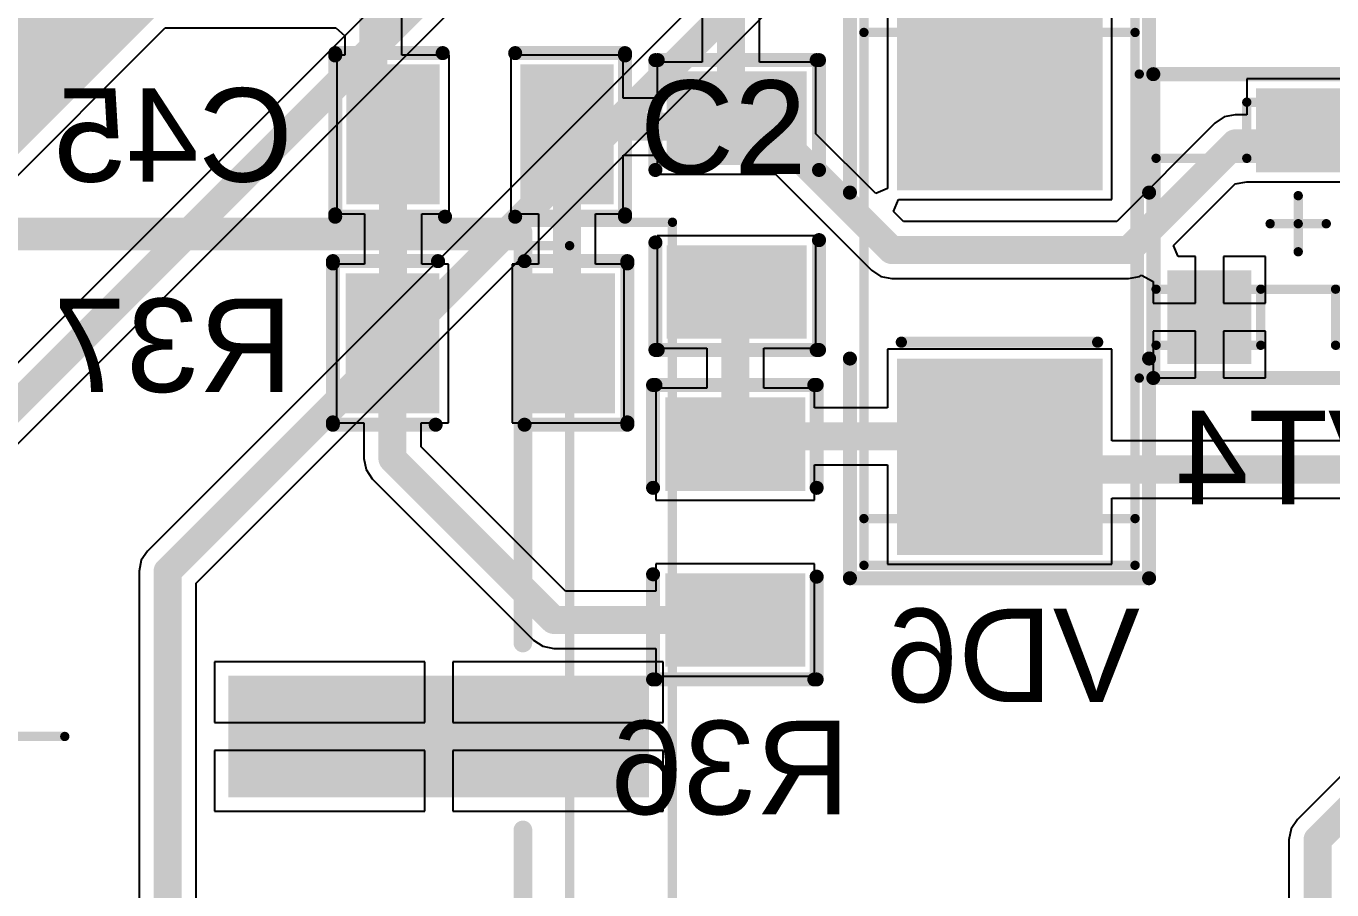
# Model space of a CAD drawing. Header units: millimetres. Extents: x 95 to 305, y 96 to 295.
# Drawn here: x 239.69 to 253.65, y 186.09 to 195.33 of the extents above; entities that cross this region are included whole.
import ezdxf

# ---------------------------------------------------------------- set-up
doc = ezdxf.new("R2010")
doc.units = ezdxf.units.MM
for name, color, linetype in [('BottomLayer', 5, 'Continuous'), ('BottomOverlay', 54, 'Continuous'), ('BottomPaste', 16, 'Continuous'), ('BottomSolder', 6, 'Continuous'), ('Mechanical1', 6, 'Continuous'), ('Mechanical11', 56, 'Continuous'), ('Mechanical15', 56, 'Continuous'), ('TopLayer', 1, 'Continuous'), ('TopOverlay', 2, 'Continuous'), ('TopPaste', 8, 'Continuous'), ('TopSolder', 216, 'Continuous')]:
    doc.layers.add(name, color=color, linetype=linetype)
doc.styles.add('Arial', font='arial.ttf', dxfattribs={"height": 0.2})

# ---------------------------------------------------------------- blocks, each defined once
blk = doc.blocks.new('SOT_23_3_B_51')
at = {"layer": 'BottomLayer'}
for points in [[(-0.58299731, 1.30699891), (-0.58299731, 0.50699797), (-1.48299805, 0.50699797), (-1.48299805, 1.30699891)], [(1.36700387, 0.35700081), (1.36700387, -0.44300013), (0.56700293, -0.44300013), (0.56700293, 0.35700081)], [(-0.58299731, -0.59299983), (-0.58299731, -1.39300077), (-1.48299805, -1.39300077), (-1.48299805, -0.59299983)]]:
    blk.add_hatch(color=5, dxfattribs=at).paths.add_polyline_path(points)
at = {"layer": 'BottomPaste'}
for points in [[(-0.58299731, 1.30699891), (-0.58299731, 0.50699797), (-1.48299805, 0.50699797), (-1.48299805, 1.30699891)], [(1.36700387, 0.35700081), (1.36700387, -0.44300013), (0.56700293, -0.44300013), (0.56700293, 0.35700081)], [(-0.58299731, -0.59299983), (-0.58299731, -1.39300077), (-1.48299805, -1.39300077), (-1.48299805, -0.59299983)]]:
    blk.add_hatch(color=16, dxfattribs=at).paths.add_polyline_path(points)
at = {"layer": 'BottomSolder'}
for points in [[(-0.53299741, 1.35699881), (-0.53299741, 0.4569980699999999), (-1.53299795, 0.4569980699999999), (-1.53299795, 1.35699881)], [(1.41700377, 0.40700071), (1.41700377, -0.49300003), (0.5170030299999999, -0.49300003), (0.5170030299999999, 0.40700071)], [(-0.53299741, -0.5429999299999999), (-0.53299741, -1.44300067), (-1.53299795, -1.44300067), (-1.53299795, -0.5429999299999999)]]:
    blk.add_hatch(color=6, dxfattribs=at).paths.add_polyline_path(points)
at = {"layer": 'BottomOverlay', "const_width": 0.1499997}
for points in [[(-1.68299892, 1.50699978), (1.56699966, 1.50699978)], [(-1.68299892, 1.50699978), (-1.68299892, -1.5929991)], [(1.56699966, 1.50699978), (1.56699966, -1.5929991)], [(-1.68299892, -1.5929991), (1.56699966, -1.5929991)]]:
    blk.add_lwpolyline(points, dxfattribs=at)
at = {"layer": 'BottomOverlay'}
for points, const_width in [([(-1.72049948, 1.50699978, 1), (-1.64549836, 1.50699978, 1)], 0.07499858), ([(-1.72049948, 1.50699978, 1), (-1.64549836, 1.50699978, 1)], 0.07499858), ([(1.5294991, 1.50699978, 1), (1.60450022, 1.50699978, 1)], 0.07499858), ([(1.5294991, 1.50699978, 1), (1.60450022, 1.50699978, 1)], 0.07499858), ([(-1.72049948, -1.5929991, 1), (-1.64549836, -1.5929991, 1)], 0.07499858), ([(-1.72049948, -1.5929991, 1), (-1.64549836, -1.5929991, 1)], 0.07499858), ([(1.5294991, -1.5929991, 1), (1.60450022, -1.5929991, 1)], 0.07499858), ([(1.5294991, -1.5929991, 1), (1.60450022, -1.5929991, 1)], 0.07499858), ([(-0.93300042, -2.04300074, 1), (-1.13300002, -2.04300074, 1)], 0.1999996), ([(-1.18299992, -2.04300074, 1), (-1.08300012, -2.04300074, 1)], 0.0999998), ([(-0.9830003199999999, -2.04300074, 1), (-0.8830005199999998, -2.04300074, 1)], 0.0999998)]:
    blk.add_lwpolyline(points, format="xyb", close=True, dxfattribs=dict(at, const_width=const_width))
at = {"layer": 'Mechanical11', "const_width": 0.0999998}
for points in [[(-1.33299708, 1.47699984), (-1.33299708, 0.3569995399999999)], [(-1.33299708, 1.47699984), (0.6670014599999999, 1.47699984)], [(-0.73300082, 1.47699984), (-0.73300082, -1.56299916)], [(0.6670014599999999, 1.47699984), (0.6670014599999999, -1.56299916)], [(0.6670039999999999, 0.50699924), (1.2670028, 0.50699924)], [(1.2670028, 0.50699924), (1.2670028, -0.59299856)], [(-1.33299708, 0.3569995399999999), (-0.73300082, 0.3569995399999999)], [(-1.33299708, -0.4429988599999999), (-0.73300082, -0.4429988599999999)], [(-1.33299708, -0.4429988599999999), (-1.33299708, -1.56299916)], [(0.6670039999999999, -0.59299856), (1.2670028, -0.59299856)], [(-1.33299708, -1.56299916), (0.6670014599999999, -1.56299916)]]:
    blk.add_lwpolyline(points, dxfattribs=at)
at = {"layer": 'Mechanical11', "const_width": 0.0499999}
for points in [[(-1.35799576, 1.47699984, 1), (-1.3079984, 1.47699984, 1)], [(-1.35799576, 1.47699984, 1), (-1.3079984, 1.47699984, 1)], [(-0.7579994999999999, 1.47699984, 1), (-0.70800214, 1.47699984, 1)], [(0.64200278, 1.47699984, 1), (0.69200014, 1.47699984, 1)], [(0.64200278, 1.47699984, 1), (0.69200014, 1.47699984, 1)], [(0.64200532, 0.50699924, 1), (0.69200268, 0.50699924, 1)], [(1.24200412, 0.50699924, 1), (1.29200148, 0.50699924, 1)], [(1.24200412, 0.50699924, 1), (1.29200148, 0.50699924, 1)], [(-1.35799576, 0.3569995399999999, 1), (-1.3079984, 0.3569995399999999, 1)], [(-1.35799576, 0.3569995399999999, 1), (-1.3079984, 0.3569995399999999, 1)], [(-0.7579994999999999, 0.3569995399999999, 1), (-0.70800214, 0.3569995399999999, 1)], [(-1.35799576, -0.4429988599999999, 1), (-1.3079984, -0.4429988599999999, 1)], [(-1.35799576, -0.4429988599999999, 1), (-1.3079984, -0.4429988599999999, 1)], [(-0.7579994999999999, -0.4429988599999999, 1), (-0.70800214, -0.4429988599999999, 1)], [(0.64200532, -0.59299856, 1), (0.69200268, -0.59299856, 1)], [(1.24200412, -0.59299856, 1), (1.29200148, -0.59299856, 1)], [(1.24200412, -0.59299856, 1), (1.29200148, -0.59299856, 1)], [(-1.35799576, -1.56299916, 1), (-1.3079984, -1.56299916, 1)], [(-1.35799576, -1.56299916, 1), (-1.3079984, -1.56299916, 1)], [(-0.7579994999999999, -1.56299916, 1), (-0.70800214, -1.56299916, 1)], [(0.64200278, -1.56299916, 1), (0.69200014, -1.56299916, 1)], [(0.64200278, -1.56299916, 1), (0.69200014, -1.56299916, 1)]]:
    blk.add_lwpolyline(points, format="xyb", close=True, dxfattribs=at)
at = {"layer": 'Mechanical15', "const_width": 0.0999998}
for points in [[(-1.68399968, 1.65699948), (-1.68399968, -1.7429988)], [(-1.68399968, 1.65699948), (1.56720032, 1.65699948)], [(1.56720032, 1.65699948), (1.56720032, -1.7429988)], [(-0.03299968, 0.25699974), (-0.03299968, -0.04299966)], [(-0.33299908, -0.04299966), (-0.03299968, -0.04299966)], [(-0.03299968, -0.04299966), (0.26699972, -0.04299966)], [(-0.03299968, -0.04299966), (-0.03299968, -0.34299906)], [(-1.68399968, -1.7429988), (1.56720032, -1.7429988)]]:
    blk.add_lwpolyline(points, dxfattribs=at)
at = {"layer": 'Mechanical15', "const_width": 0.0499999}
for points in [[(-1.70899836, 1.65699948, 1), (-1.659001, 1.65699948, 1)], [(-1.70899836, 1.65699948, 1), (-1.659001, 1.65699948, 1)], [(1.54220164, 1.65699948, 1), (1.592199, 1.65699948, 1)], [(1.54220164, 1.65699948, 1), (1.592199, 1.65699948, 1)], [(-0.05799836, 0.25699974, 1), (-0.008001, 0.25699974, 1)], [(-0.35799776, -0.04299966, 1), (-0.3080004, -0.04299966, 1)], [(-0.05799836, -0.04299966, 1), (-0.008001, -0.04299966, 1)], [(-0.05799836, -0.04299966, 1), (-0.008001, -0.04299966, 1)], [(-0.05799836, -0.04299966, 1), (-0.008001, -0.04299966, 1)], [(-0.05799836, -0.04299966, 1), (-0.008001, -0.04299966, 1)], [(0.24200104, -0.04299966, 1), (0.2919984, -0.04299966, 1)], [(-0.05799836, -0.34299906, 1), (-0.008001, -0.34299906, 1)], [(-1.70899836, -1.7429988, 1), (-1.659001, -1.7429988, 1)], [(-1.70899836, -1.7429988, 1), (-1.659001, -1.7429988, 1)], [(1.54220164, -1.7429988, 1), (1.592199, -1.7429988, 1)], [(1.54220164, -1.7429988, 1), (1.592199, -1.7429988, 1)]]:
    blk.add_lwpolyline(points, format="xyb", close=True, dxfattribs=at)
blk = doc.blocks.new('DO_214AC__SMA__B_54')
at = {"layer": 'BottomLayer'}
for points in [[(-2.95000172, 1.04739948), (-0.95000064, 1.04739948), (-0.95000064, -1.0526014), (-2.95000172, -1.0526014)], [(0.95000064, 1.04739948), (2.95000172, 1.04739948), (2.95000172, -1.0526014), (0.95000064, -1.0526014)]]:
    blk.add_hatch(color=5, dxfattribs=at).paths.add_polyline_path(points)
at = {"layer": 'BottomPaste'}
for points in [[(-2.95000172, 1.04739948), (-0.95000064, 1.04739948), (-0.95000064, -1.0526014), (-2.95000172, -1.0526014)], [(0.95000064, 1.04739948), (2.95000172, 1.04739948), (2.95000172, -1.0526014), (0.95000064, -1.0526014)]]:
    blk.add_hatch(color=16, dxfattribs=at).paths.add_polyline_path(points)
at = {"layer": 'BottomSolder'}
for points in [[(-3.00000162, 1.09739938), (-0.90000074, 1.09739938), (-0.90000074, -1.1026013), (-3.00000162, -1.1026013)], [(0.90000074, 1.09739938), (3.00000162, 1.09739938), (3.00000162, -1.1026013), (0.90000074, -1.1026013)]]:
    blk.add_hatch(color=6, dxfattribs=at).paths.add_polyline_path(points)
at = {"layer": 'BottomOverlay'}
for points, const_width in [([(-3.25000112, 1.59999934), (-3.25000112, -1.59999934)], 0.1499997), ([(-3.25000112, 1.59999934), (-0.90000074, 1.59999934)], 0.1499997), ([(0.87499952, 1.59999934), (3.2249999, 1.59999934)], 0.1499997), ([(3.2249999, 1.59999934), (3.2249999, -1.59999934)], 0.1499997), ([(-0.72499982, 1.05000044), (-0.72499982, -1.05000044)], 0.11999976), ([(-3.25000112, -1.59999934), (-0.90000074, -1.59999934)], 0.1499997), ([(0.87499952, -1.59999934), (3.2249999, -1.59999934)], 0.1499997)]:
    blk.add_lwpolyline(points, dxfattribs=dict(at, const_width=const_width))
for points, const_width in [([(-3.28750168, 1.59999934, 1), (-3.21250056, 1.59999934, 1)], 0.07499858), ([(-3.28750168, 1.59999934, 1), (-3.21250056, 1.59999934, 1)], 0.07499858), ([(-0.9375012999999999, 1.59999934, 1), (-0.86250018, 1.59999934, 1)], 0.07499858), ([(0.8374989599999999, 1.59999934, 1), (0.9125000799999999, 1.59999934, 1)], 0.07499858), ([(3.18749934, 1.59999934, 1), (3.26250046, 1.59999934, 1)], 0.07499858), ([(3.18749934, 1.59999934, 1), (3.26250046, 1.59999934, 1)], 0.07499858), ([(-0.75499976, 1.05000044, 1), (-0.6949998799999999, 1.05000044, 1)], 0.05999988), ([(-0.75499976, -1.05000044, 1), (-0.6949998799999999, -1.05000044, 1)], 0.05999988), ([(-3.28750168, -1.59999934, 1), (-3.21250056, -1.59999934, 1)], 0.07499858), ([(-3.28750168, -1.59999934, 1), (-3.21250056, -1.59999934, 1)], 0.07499858), ([(-0.9375012999999999, -1.59999934, 1), (-0.86250018, -1.59999934, 1)], 0.07499858), ([(0.8374989599999999, -1.59999934, 1), (0.9125000799999999, -1.59999934, 1)], 0.07499858), ([(3.18749934, -1.59999934, 1), (3.26250046, -1.59999934, 1)], 0.07499858), ([(3.18749934, -1.59999934, 1), (3.26250046, -1.59999934, 1)], 0.07499858)]:
    blk.add_lwpolyline(points, format="xyb", close=True, dxfattribs=dict(at, const_width=const_width))
at = {"layer": 'Mechanical1', "const_width": 0.0999998}
for points in [[(-2.61180072, 1.44999964), (-2.61180072, -1.44999964)], [(-2.61180072, 1.44999964), (2.58819904, 1.44999964)], [(2.58819904, 1.44999964), (2.58819904, -1.44999964)], [(-2.61180072, -1.44999964), (2.58819904, -1.44999964)]]:
    blk.add_lwpolyline(points, dxfattribs=at)
at = {"layer": 'Mechanical1', "const_width": 0.0499999}
for points in [[(-2.6367994, 1.44999964, 1), (-2.58680204, 1.44999964, 1)], [(-2.6367994, 1.44999964, 1), (-2.58680204, 1.44999964, 1)], [(2.56320036, 1.44999964, 1), (2.61319772, 1.44999964, 1)], [(2.56320036, 1.44999964, 1), (2.61319772, 1.44999964, 1)], [(-2.6367994, -1.44999964, 1), (-2.58680204, -1.44999964, 1)], [(-2.6367994, -1.44999964, 1), (-2.58680204, -1.44999964, 1)], [(2.56320036, -1.44999964, 1), (2.61319772, -1.44999964, 1)], [(2.56320036, -1.44999964, 1), (2.61319772, -1.44999964, 1)]]:
    blk.add_lwpolyline(points, format="xyb", close=True, dxfattribs=at)
at = {"layer": 'Mechanical11', "const_width": 0.0999998}
for points in [[(-3.11179972, 1.44999964), (-3.11179972, -1.44999964)], [(-3.11179972, 1.44999964), (3.08819804, 1.44999964)], [(3.08819804, 1.44999964), (3.08819804, -1.44999964)], [(-3.11179972, -1.44999964), (3.08819804, -1.44999964)]]:
    blk.add_lwpolyline(points, dxfattribs=at)
at = {"layer": 'Mechanical11', "const_width": 0.0499999}
for points in [[(-3.1367984, 1.44999964, 1), (-3.08680104, 1.44999964, 1)], [(-3.1367984, 1.44999964, 1), (-3.08680104, 1.44999964, 1)], [(3.06319936, 1.44999964, 1), (3.11319672, 1.44999964, 1)], [(3.06319936, 1.44999964, 1), (3.11319672, 1.44999964, 1)], [(-3.1367984, -1.44999964, 1), (-3.08680104, -1.44999964, 1)], [(-3.1367984, -1.44999964, 1), (-3.08680104, -1.44999964, 1)], [(3.06319936, -1.44999964, 1), (3.11319672, -1.44999964, 1)], [(3.06319936, -1.44999964, 1), (3.11319672, -1.44999964, 1)]]:
    blk.add_lwpolyline(points, format="xyb", close=True, dxfattribs=at)
blk = doc.blocks.new('RES0805_B_104')
at = {"layer": 'BottomLayer'}
for points in [[(-1.38780139, 0.7187006199999999), (-0.4878006499999999, 0.7187006199999999), (-0.4878006499999999, -0.67829938), (-1.38780139, -0.67829938)], [(0.49219993, 0.7187006199999999), (1.39220067, 0.7187006199999999), (1.39220067, -0.67829938), (0.49219993, -0.67829938)]]:
    blk.add_hatch(color=5, dxfattribs=at).paths.add_polyline_path(points)
at = {"layer": 'BottomPaste'}
for points in [[(-1.38780139, 0.7187006199999999), (-0.4878006499999999, 0.7187006199999999), (-0.4878006499999999, -0.67829938), (-1.38780139, -0.67829938)], [(0.49219993, 0.7187006199999999), (1.39220067, 0.7187006199999999), (1.39220067, -0.67829938), (0.49219993, -0.67829938)]]:
    blk.add_hatch(color=16, dxfattribs=at).paths.add_polyline_path(points)
at = {"layer": 'BottomSolder'}
for points in [[(-1.43780129, 0.76870052), (-0.43780075, 0.76870052), (-0.43780075, -0.72829928), (-1.43780129, -0.72829928)], [(0.44220003, 0.76870052), (1.44220057, 0.76870052), (1.44220057, -0.72829928), (0.44220003, -0.72829928)]]:
    blk.add_hatch(color=6, dxfattribs=at).paths.add_polyline_path(points)
at = {"layer": 'BottomOverlay', "const_width": 0.1499997}
for points in [[(-1.57500066, 0.90000074), (-0.4499991, 0.90000074)], [(-1.57500066, -0.8249996199999998), (-1.57500066, 0.87499952)], [(0.47500032, 0.90000074), (1.57500066, 0.90000074)], [(1.57500066, -0.8249996199999998), (1.57500066, 0.87499952)], [(-1.57500066, -0.8500008399999999), (-0.47500032, -0.8500008399999999)], [(0.47500032, -0.8500008399999999), (1.57500066, -0.8500008399999999)]]:
    blk.add_lwpolyline(points, dxfattribs=at)
at = {"layer": 'BottomOverlay', "const_width": 0.07499858}
for points in [[(-1.61250122, 0.90000074, 1), (-1.5375001, 0.90000074, 1)], [(-1.61250122, 0.87499952, 1), (-1.5375001, 0.87499952, 1)], [(-0.4874996599999999, 0.90000074, 1), (-0.41249854, 0.90000074, 1)], [(0.43749976, 0.90000074, 1), (0.5125008799999999, 0.90000074, 1)], [(1.5375001, 0.90000074, 1), (1.61250122, 0.90000074, 1)], [(1.5375001, 0.87499952, 1), (1.61250122, 0.87499952, 1)], [(-1.61250122, -0.8249996199999998, 1), (-1.5375001, -0.8249996199999998, 1)], [(-1.61250122, -0.8500008399999999, 1), (-1.5375001, -0.8500008399999999, 1)], [(-0.5125008799999999, -0.8500008399999999, 1), (-0.43749976, -0.8500008399999999, 1)], [(0.43749976, -0.8500008399999999, 1), (0.5125008799999999, -0.8500008399999999, 1)], [(1.5375001, -0.8249996199999998, 1), (1.61250122, -0.8249996199999998, 1)], [(1.5375001, -0.8500008399999999, 1), (1.61250122, -0.8500008399999999, 1)]]:
    blk.add_lwpolyline(points, format="xyb", close=True, dxfattribs=at)
blk = doc.blocks.new('RES0805_B_105')
at = {"layer": 'BottomLayer'}
for points in [[(-1.38780139, 0.7187006199999999), (-0.4878006499999999, 0.7187006199999999), (-0.4878006499999999, -0.67829938), (-1.38780139, -0.67829938)], [(0.49219993, 0.7187006199999999), (1.39220067, 0.7187006199999999), (1.39220067, -0.67829938), (0.49219993, -0.67829938)]]:
    blk.add_hatch(color=5, dxfattribs=at).paths.add_polyline_path(points)
at = {"layer": 'BottomPaste'}
for points in [[(-1.38780139, 0.7187006199999999), (-0.4878006499999999, 0.7187006199999999), (-0.4878006499999999, -0.67829938), (-1.38780139, -0.67829938)], [(0.49219993, 0.7187006199999999), (1.39220067, 0.7187006199999999), (1.39220067, -0.67829938), (0.49219993, -0.67829938)]]:
    blk.add_hatch(color=16, dxfattribs=at).paths.add_polyline_path(points)
at = {"layer": 'BottomSolder'}
for points in [[(-1.43780129, 0.76870052), (-0.43780075, 0.76870052), (-0.43780075, -0.72829928), (-1.43780129, -0.72829928)], [(0.44220003, 0.76870052), (1.44220057, 0.76870052), (1.44220057, -0.72829928), (0.44220003, -0.72829928)]]:
    blk.add_hatch(color=6, dxfattribs=at).paths.add_polyline_path(points)
at = {"layer": 'BottomOverlay', "const_width": 0.1499997}
for points in [[(-1.57500066, 0.90000074), (-0.4499991, 0.90000074)], [(-1.57500066, 0.87499952), (-1.57500066, -0.8249996199999998)], [(0.47500032, 0.90000074), (1.57500066, 0.90000074)], [(1.57500066, 0.87499952), (1.57500066, -0.8249996199999998)], [(-1.57500066, -0.8500008399999999), (-0.47500032, -0.8500008399999999)], [(0.47500032, -0.8500008399999999), (1.57500066, -0.8500008399999999)]]:
    blk.add_lwpolyline(points, dxfattribs=at)
at = {"layer": 'BottomOverlay', "const_width": 0.07499858}
for points in [[(-1.61250122, 0.90000074, 1), (-1.5375001, 0.90000074, 1)], [(-1.61250122, 0.87499952, 1), (-1.5375001, 0.87499952, 1)], [(-0.4874996599999999, 0.90000074, 1), (-0.41249854, 0.90000074, 1)], [(0.43749976, 0.90000074, 1), (0.5125008799999999, 0.90000074, 1)], [(1.5375001, 0.90000074, 1), (1.61250122, 0.90000074, 1)], [(1.5375001, 0.87499952, 1), (1.61250122, 0.87499952, 1)], [(-1.61250122, -0.8249996199999998, 1), (-1.5375001, -0.8249996199999998, 1)], [(-1.61250122, -0.8500008399999999, 1), (-1.5375001, -0.8500008399999999, 1)], [(-0.5125008799999999, -0.8500008399999999, 1), (-0.43749976, -0.8500008399999999, 1)], [(0.43749976, -0.8500008399999999, 1), (0.5125008799999999, -0.8500008399999999, 1)], [(1.5375001, -0.8249996199999998, 1), (1.61250122, -0.8249996199999998, 1)], [(1.5375001, -0.8500008399999999, 1), (1.61250122, -0.8500008399999999, 1)]]:
    blk.add_lwpolyline(points, format="xyb", close=True, dxfattribs=at)
blk = doc.blocks.new('CAP0805_B_160')
at = {"layer": 'BottomLayer'}
for points in [[(-1.37900029, 0.69250052), (-0.47899955, 0.69250052), (-0.47899955, -0.70449948), (-1.37900029, -0.70449948)], [(0.48100107, 0.69250052), (1.38100181, 0.69250052), (1.38100181, -0.70449948), (0.48100107, -0.70449948)]]:
    blk.add_hatch(color=5, dxfattribs=at).paths.add_polyline_path(points)
at = {"layer": 'BottomPaste'}
for points in [[(-1.37900029, 0.69250052), (-0.47899955, 0.69250052), (-0.47899955, -0.70449948), (-1.37900029, -0.70449948)], [(0.48100107, 0.69250052), (1.38100181, 0.69250052), (1.38100181, -0.70449948), (0.48100107, -0.70449948)]]:
    blk.add_hatch(color=16, dxfattribs=at).paths.add_polyline_path(points)
at = {"layer": 'BottomSolder'}
for points in [[(-1.42900019, 0.7425004199999999), (-0.42899965, 0.7425004199999999), (-0.42899965, -0.7544993799999999), (-1.42900019, -0.7544993799999999)], [(0.4310011699999999, 0.7425004199999999), (1.43100171, 0.7425004199999999), (1.43100171, -0.7544993799999999), (0.4310011699999999, -0.7544993799999999)]]:
    blk.add_hatch(color=6, dxfattribs=at).paths.add_polyline_path(points)
at = {"layer": 'BottomOverlay', "const_width": 0.1499997}
for points in [[(-0.37500052, 0.8750020599999999), (-1.54999944, 0.8750020599999999)], [(-1.54999944, 0.8500008399999999), (-1.54999944, -0.8500008399999999)], [(1.54999944, 0.8750045999999999), (0.37500052, 0.8750045999999999)], [(1.54999944, 0.85000338), (1.54999944, -0.8499983)], [(-0.37500052, -0.8750020599999999), (-1.54999944, -0.8750020599999999)], [(1.54999944, -0.87499952), (0.3999992, -0.87499952)]]:
    blk.add_lwpolyline(points, dxfattribs=at)
at = {"layer": 'BottomOverlay', "const_width": 0.07499858}
for points in [[(-1.5875, 0.8750020599999999, 1), (-1.51249888, 0.8750020599999999, 1)], [(-1.5875, 0.8500008399999999, 1), (-1.51249888, 0.8500008399999999, 1)], [(-0.41250108, 0.8750020599999999, 1), (-0.33749996, 0.8750020599999999, 1)], [(0.33749996, 0.8750045999999999, 1), (0.41250108, 0.8750045999999999, 1)], [(1.51249888, 0.8750045999999999, 1), (1.5875, 0.8750045999999999, 1)], [(1.51249888, 0.85000338, 1), (1.5875, 0.85000338, 1)], [(-1.5875, -0.8500008399999999, 1), (-1.51249888, -0.8500008399999999, 1)], [(-1.5875, -0.8750020599999999, 1), (-1.51249888, -0.8750020599999999, 1)], [(-0.41250108, -0.8750020599999999, 1), (-0.33749996, -0.8750020599999999, 1)], [(0.36249864, -0.87499952, 1), (0.43749976, -0.87499952, 1)], [(1.51249888, -0.8499983, 1), (1.5875, -0.8499983, 1)], [(1.51249888, -0.87499952, 1), (1.5875, -0.87499952, 1)]]:
    blk.add_lwpolyline(points, format="xyb", close=True, dxfattribs=at)
blk = doc.blocks.new('CAP0805_B_161')
at = {"layer": 'BottomLayer'}
for points in [[(-1.37900029, 0.69250052), (-0.47899955, 0.69250052), (-0.47899955, -0.70449948), (-1.37900029, -0.70449948)], [(0.48100107, 0.69250052), (1.38100181, 0.69250052), (1.38100181, -0.70449948), (0.48100107, -0.70449948)]]:
    blk.add_hatch(color=5, dxfattribs=at).paths.add_polyline_path(points)
at = {"layer": 'BottomPaste'}
for points in [[(-1.37900029, 0.69250052), (-0.47899955, 0.69250052), (-0.47899955, -0.70449948), (-1.37900029, -0.70449948)], [(0.48100107, 0.69250052), (1.38100181, 0.69250052), (1.38100181, -0.70449948), (0.48100107, -0.70449948)]]:
    blk.add_hatch(color=16, dxfattribs=at).paths.add_polyline_path(points)
at = {"layer": 'BottomSolder'}
for points in [[(-1.42900019, 0.7425004199999999), (-0.42899965, 0.7425004199999999), (-0.42899965, -0.7544993799999999), (-1.42900019, -0.7544993799999999)], [(0.4310011699999999, 0.7425004199999999), (1.43100171, 0.7425004199999999), (1.43100171, -0.7544993799999999), (0.4310011699999999, -0.7544993799999999)]]:
    blk.add_hatch(color=6, dxfattribs=at).paths.add_polyline_path(points)
at = {"layer": 'BottomOverlay', "const_width": 0.1499997}
for points in [[(-0.37500052, 0.8750020599999999), (-1.54999944, 0.8750020599999999)], [(-1.54999944, -0.8500008399999999), (-1.54999944, 0.8500008399999999)], [(1.54999944, 0.8750045999999999), (0.37500052, 0.8750045999999999)], [(1.54999944, -0.8499983), (1.54999944, 0.85000338)], [(-0.37500052, -0.8750020599999999), (-1.54999944, -0.8750020599999999)], [(1.54999944, -0.87499952), (0.3999992, -0.87499952)]]:
    blk.add_lwpolyline(points, dxfattribs=at)
at = {"layer": 'BottomOverlay', "const_width": 0.07499858}
for points in [[(-1.5875, 0.8750020599999999, 1), (-1.51249888, 0.8750020599999999, 1)], [(-1.5875, 0.8500008399999999, 1), (-1.51249888, 0.8500008399999999, 1)], [(-0.41250108, 0.8750020599999999, 1), (-0.33749996, 0.8750020599999999, 1)], [(0.33749996, 0.8750045999999999, 1), (0.41250108, 0.8750045999999999, 1)], [(1.51249888, 0.8750045999999999, 1), (1.5875, 0.8750045999999999, 1)], [(1.51249888, 0.85000338, 1), (1.5875, 0.85000338, 1)], [(-1.5875, -0.8500008399999999, 1), (-1.51249888, -0.8500008399999999, 1)], [(-1.5875, -0.8750020599999999, 1), (-1.51249888, -0.8750020599999999, 1)], [(-0.41250108, -0.8750020599999999, 1), (-0.33749996, -0.8750020599999999, 1)], [(0.36249864, -0.87499952, 1), (0.43749976, -0.87499952, 1)], [(1.51249888, -0.8499983, 1), (1.5875, -0.8499983, 1)], [(1.51249888, -0.87499952, 1), (1.5875, -0.87499952, 1)]]:
    blk.add_lwpolyline(points, format="xyb", close=True, dxfattribs=at)
blk = doc.blocks.new('D10C4_4H10_194')
at = {"layer": 'TopLayer'}
blk.add_hatch(color=1, dxfattribs=at).paths.add_polyline_path([(2.30000683, -0.6000000699999999), (2.30000683, 0.6000000700000001), (6.700005649999999, 0.6000000699999999), (6.700005649999999, -0.6000000700000001)])
at = {"layer": 'TopPaste'}
blk.add_hatch(color=8, dxfattribs=at).paths.add_polyline_path([(2.30000683, -0.6000000699999999), (2.30000683, 0.6000000700000001), (6.700005649999999, 0.6000000699999999), (6.700005649999999, -0.6000000700000001)])
at = {"layer": 'TopSolder'}
blk.add_hatch(color=216, dxfattribs=at).paths.add_polyline_path([(2.25000693, -0.6499999699999998), (2.25000693, 0.6499999700000001), (6.75000555, 0.6499999699999998), (6.75000555, -0.6499999700000001)])
at = {"layer": 'Mechanical1', "const_width": 0.0999998}
for points in [[(-5.90073242, 5.249905679999999), (5.89933542, 5.249905679999999)], [(5.89933542, 5.249905679999999), (5.89933796, -5.250174919999999)]]:
    blk.add_lwpolyline(points, dxfattribs=at)
at = {"layer": 'Mechanical1', "const_width": 0.0499999}
blk.add_lwpolyline([(5.87433674, 5.249905679999999, 1), (5.924334099999999, 5.249905679999999, 1)], format="xyb", close=True, dxfattribs=at)
blk.add_lwpolyline([(5.87433674, 5.249905679999999, 1), (5.924334099999999, 5.249905679999999, 1)], format="xyb", close=True, dxfattribs=at)
at = {"layer": 'Mechanical15', "const_width": 0.0999998}
for points in [[(-7.00000124, 5.49999916), (7.00000378, 5.49999916)], [(7.00000378, -5.49999916), (7.00000378, 5.49999916)], [(-0.499999, 0), (0.499999, 0)]]:
    blk.add_lwpolyline(points, dxfattribs=at)
at = {"layer": 'Mechanical15', "const_width": 0.0499999}
for points in [[(6.975005099999999, 5.49999916, 1), (7.02500246, 5.49999916, 1)], [(6.975005099999999, 5.49999916, 1), (7.02500246, 5.49999916, 1)], [(0.47500032, 0, 1), (0.5249976799999999, 0, 1)]]:
    blk.add_lwpolyline(points, format="xyb", close=True, dxfattribs=at)
at = {"layer": 'TopOverlay', "const_width": 0.1999996}
for points in [[(-3.30000356, 5.39999936), (5.399996819999999, 5.39999936)], [(5.399996819999999, 1.00000054), (5.399996819999999, 5.39999936)], [(5.399996819999999, -5.39999936), (5.399996819999999, -1.00000054)]]:
    blk.add_lwpolyline(points, dxfattribs=at)
at = {"layer": 'TopOverlay', "const_width": 0.0999998}
for points in [[(5.34999692, 5.39999936, 1), (5.44999672, 5.39999936, 1)], [(5.34999692, 5.39999936, 1), (5.44999672, 5.39999936, 1)], [(5.34999692, 1.00000054, 1), (5.44999672, 1.00000054, 1)], [(5.34999692, -1.00000054, 1), (5.44999672, -1.00000054, 1)]]:
    blk.add_lwpolyline(points, format="xyb", close=True, dxfattribs=at)

msp = doc.modelspace()

# ---------------------------------------------------------------- linework, layer by layer
at = {"layer": 'BottomLayer'}
for p, q in [((248.90070108, 195.77500088), (248.90070108, 193.59248556)), ((251.30070136, 193.4750004), (251.30070136, 195.77500088)), ((246.91912262, 195.56880114), (246.91912262, 194.9460033)), ((247.53087654, 194.9460033), (247.53087654, 195.56880114)), ((243.70587784, 195.02150226), (243.70587784, 195.47839492)), ((238.94516346, 193.08362704), (241.17235484, 195.31081842)), ((241.17235484, 195.31081842), (242.99399966, 195.31081842)), ((242.99399966, 195.31081842), (243.000022, 195.31141278)), ((243.000022, 195.31141278), (243.09412392, 195.22612212)), ((243.09412392, 195.22612212), (243.09412392, 195.02150226)), ((243.09412392, 195.02150226), (243.01149264, 195.02150226)), ((243.01149264, 195.02150226), (243.01149264, 193.32450286)), ((244.21149024, 195.02150226), (243.70587784, 195.02150226)), ((244.21149024, 193.32450286), (244.21149024, 195.02150226)), ((246.0714916, 195.02150226), (244.871494, 195.02150226)), ((244.871494, 195.02150226), (244.871494, 193.32450286)), ((246.0714916, 194.56187402), (246.0714916, 195.02150226)), ((246.91912262, 194.9460033), (246.4380009, 194.9460033)), ((246.4380009, 194.9460033), (246.4380009, 194.56187402)), ((248.1350003, 194.9460033), (247.53087654, 194.9460033)), ((248.1350003, 194.1785804), (248.1350003, 194.9460033)), ((253.81011976, 194.76700442), (252.74299972, 194.76700442)), ((252.74299972, 194.76700442), (252.74299972, 194.38241286)), ((246.4380009, 194.56187402), (246.0714916, 194.56187402)), ((252.4024416, 194.2928169), (251.3515039, 193.24188174)), ((252.40244668, 194.29282452), (252.4024416, 194.2928169)), ((252.5016794, 194.35912868), (252.40244668, 194.29282452)), ((252.6187353, 194.38241286), (252.5016794, 194.35912868)), ((252.74299972, 194.38241286), (252.6187353, 194.38241286)), ((248.77370108, 193.53987962), (248.1350003, 194.1785804)), ((246.0714916, 193.32450286), (246.0714916, 193.9501201)), ((246.0714916, 193.9501201), (246.4380009, 193.9501201)), ((246.4380009, 193.9501201), (246.4380009, 193.7460057)), ((246.4380009, 193.7460057), (247.70242052, 193.7460057)), ((247.70242052, 193.7460057), (248.72870498, 192.71972378)), ((248.90070108, 193.59248556), (248.77370108, 193.53987962)), ((251.95911254, 192.9843359), (252.61943126, 193.64465716)), ((252.61943126, 193.64465716), (252.74300226, 193.66700154)), ((252.74300226, 193.66700408), (252.7430048, 193.66700662)), ((252.74300226, 193.66700154), (252.74300226, 193.66700408)), ((252.7430048, 193.66700662), (253.81011976, 193.66700662)), ((248.9655803, 193.3480004), (249.0181837, 193.4750004)), ((249.0181837, 193.4750004), (251.30070136, 193.4750004)), ((243.01149264, 193.32450286), (243.30561448, 193.32450286)), ((243.30561448, 193.32450286), (243.30561448, 192.78570282)), ((243.9173684, 192.78570282), (243.9173684, 193.32450286)), ((243.9173684, 193.32450286), (244.21149024, 193.32450286)), ((244.871494, 193.32450286), (245.16561584, 193.32450286)), ((245.16561584, 193.32450286), (245.16561584, 192.78570282)), ((245.77736976, 192.78570282), (245.77736976, 193.32450286)), ((245.77736976, 193.32450286), (246.0714916, 193.32450286)), ((249.07169642, 193.24188174), (248.9655803, 193.3480004)), ((251.3515039, 193.24188174), (249.07169642, 193.24188174)), ((248.1350003, 193.08600194), (246.4380009, 193.08600194)), ((246.4380009, 193.08600194), (246.4380009, 191.88600434)), ((248.1350003, 191.88600434), (248.1350003, 193.08600194)), ((252.00771544, 192.86700314), (251.95911254, 192.9843359)), ((243.30561448, 192.78570282), (243.00469814, 192.78570282)), ((243.00469814, 192.78570282), (243.00469814, 191.08870342)), ((244.20469574, 192.78570282), (243.9173684, 192.78570282)), ((244.20469574, 191.08870342), (244.20469574, 192.78570282)), ((245.16561584, 192.78570282), (244.88469946, 192.78570282)), ((244.88469946, 192.78570282), (244.88469946, 191.08870342)), ((246.08469706, 192.78570282), (245.77736976, 192.78570282)), ((246.08469706, 191.08870342), (246.08469706, 192.78570282)), ((252.19300082, 192.86700314), (252.00771544, 192.86700314)), ((252.19300082, 192.36700414), (252.19300082, 192.86700314)), ((252.94299932, 192.86700314), (252.49300022, 192.86700314)), ((252.49300022, 192.86700314), (252.49300022, 192.36700414)), ((252.94299932, 192.36700414), (252.94299932, 192.86700314)), ((248.72870498, 192.71972378), (248.72871006, 192.71971616)), ((248.72871006, 192.71971616), (248.82794278, 192.653412)), ((248.82794278, 192.653412), (248.94499868, 192.63012782)), ((248.94499868, 192.63012782), (251.47819148, 192.63012782)), ((251.47819148, 192.63012782), (251.47820418, 192.63012528)), ((251.47820418, 192.63012528), (251.59525754, 192.653412)), ((251.59525754, 192.653412), (251.61600172, 192.66727024)), ((251.61600172, 192.66727024), (251.74300172, 192.5993862)), ((251.74300172, 192.5993862), (251.74300172, 192.36700414)), ((251.74300172, 192.36700414), (252.19300082, 192.36700414)), ((252.49300022, 192.36700414), (252.94299932, 192.36700414)), ((252.19300082, 192.06700474), (251.74300172, 192.06700474)), ((251.74300172, 192.06700474), (251.74300172, 191.56700574)), ((252.19300082, 191.56700574), (252.19300082, 192.06700474)), ((252.94299932, 192.06700474), (252.49300022, 192.06700474)), ((252.49300022, 192.06700474), (252.49300022, 191.56700574)), ((252.94299932, 191.56700574), (252.94299932, 192.06700474)), ((246.4380009, 191.88600434), (246.9664225, 191.88600434)), ((246.9664225, 191.88600434), (246.9664225, 191.4592056)), ((247.57817642, 191.4592056), (247.57817642, 191.88600434)), ((247.57817642, 191.88600434), (248.1350003, 191.88600434)), ((251.30070136, 191.87499852), (248.90070108, 191.87499852)), ((248.90070108, 191.87499852), (248.90070108, 191.24807826)), ((251.30070136, 190.89417498), (251.30070136, 191.87499852)), ((251.74300172, 191.56700574), (252.19300082, 191.56700574)), ((252.49300022, 191.56700574), (252.94299932, 191.56700574)), ((246.9664225, 191.4592056), (246.42379976, 191.4592056)), ((246.42379976, 191.4592056), (246.42379976, 190.259208)), ((248.12079916, 191.4592056), (247.57817642, 191.4592056)), ((248.12079916, 191.24807826), (248.12079916, 191.4592056)), ((248.90070108, 191.24807826), (248.12079916, 191.24807826)), ((243.00469814, 191.08870342), (243.29881998, 191.08870342)), ((243.29881998, 191.08870342), (243.29881998, 190.70428712)), ((243.9105739, 190.8309747), (243.9105739, 191.08870342)), ((243.9105739, 191.08870342), (244.20469574, 191.08870342)), ((244.88469946, 191.08870342), (246.08469706, 191.08870342)), ((245.45646362, 189.28508244), (243.9105739, 190.8309747)), ((253.76185722, 190.89417498), (251.30070136, 190.89417498)), ((243.29881998, 190.70428712), (243.29881744, 190.70427442)), ((243.29881744, 190.70427442), (243.32210416, 190.58722106)), ((243.32210416, 190.58722106), (243.38840832, 190.4879858)), ((248.12079916, 190.259208), (248.12079916, 190.63632434)), ((248.12079916, 190.63632434), (248.90070108, 190.63632434)), ((248.90070108, 190.63632434), (248.90070108, 189.57499804)), ((243.38840832, 190.4879858), (245.11347218, 188.76292448)), ((246.42379976, 190.259208), (248.12079916, 190.259208)), ((251.30070136, 189.57499804), (251.30070136, 190.28242106)), ((251.30070136, 190.28242106), (253.8885448, 190.28242106)), ((248.12079916, 189.57920428), (246.42379976, 189.57920428)), ((246.42379976, 189.57920428), (246.42379976, 189.28508244)), ((248.12079916, 188.37920668), (248.12079916, 189.57920428)), ((248.90070108, 189.57499804), (251.30070136, 189.57499804)), ((246.42379976, 189.28508244), (245.45646362, 189.28508244)), ((245.11347218, 188.76292448), (245.11347726, 188.76291686)), ((245.11347726, 188.76291686), (245.21271252, 188.6966127)), ((245.21271252, 188.6966127), (245.32976588, 188.67332598)), ((245.32976588, 188.67332598), (245.32977858, 188.67332852)), ((245.32977858, 188.67332852), (246.42379976, 188.67332852)), ((246.42379976, 188.67332852), (246.42379976, 188.37920668)), ((246.42379976, 188.37920668), (248.12079916, 188.37920668))]:
    msp.add_line(p, q, dxfattribs=at)
for points, const_width in [([(237.77279344, 194.25599706), (240.48559726, 196.96880088)], 2.99999908), ([(250.39244816, 194.91674758), (250.39244816, 196.772149)], 0.2999994), ([(243.40000088, 194.38449312), (243.40000088, 196.56279966)], 0.2999994), ([(247.22499958, 194.40750552), (247.22499958, 196.6197998)], 0.2999994), ([(250.10070122, 194.62500064), (250.39244816, 194.91674758)], 0.2999994), ([(247.22499958, 194.40750552), (247.2865006, 194.3460045)], 0.2999994), ([(243.40000088, 194.38449312), (243.61149144, 194.17300256)], 0.2999994), ([(247.19649316, 194.25599706), (247.2865006, 194.3460045)], 0.2999994), ([(247.2865006, 194.3460045), (247.53499896, 194.3460045)], 0.2999994), ([(247.53499896, 194.3460045), (248.94499868, 192.93600478)], 0.2999994), ([(243.61149144, 191.94399762), (243.61149144, 194.17300256)], 0.2999994), ([(245.4714928, 194.25599706), (247.19649316, 194.25599706)], 0.2999994), ([(245.4714928, 191.95040858), (245.4714928, 194.17300256)], 0.2999994), ([(253.152529, 194.0765359), (253.29299862, 194.21700552)], 0.2999994), ([(251.47820418, 192.93600478), (252.6187353, 194.0765359)], 0.2999994), ([(252.6187353, 194.0765359), (253.152529, 194.0765359)], 0.2999994), ([(248.94499868, 192.93600478), (251.47820418, 192.93600478)], 0.2999994), ([(247.27229946, 190.8592068), (247.27229946, 192.48600314)], 0.2999994), ([(243.60469694, 191.93720312), (243.61149144, 191.94399762)], 0.2999994), ([(243.60469694, 190.70427442), (243.60469694, 191.93720312)], 0.2999994), ([(247.27229946, 190.8592068), (247.35529396, 190.9422013)], 0.2999994), ([(247.35529396, 190.9422013), (249.8834982, 190.9422013)], 0.2999994), ([(249.8834982, 190.9422013), (250.23740148, 190.58829802)], 0.2999994), ([(243.60469694, 190.70427442), (245.32976588, 188.97920548)], 0.2999994), ([(250.23740148, 190.58829802), (253.8885575, 190.58829802)], 0.2999994), ([(245.32976588, 188.97920548), (247.27229946, 188.97920548)], 0.2999994)]:
    msp.add_lwpolyline(points, dxfattribs=dict(at, const_width=const_width))
at = {"layer": 'BottomLayer', "const_width": 0.1499997}
for points in [[(250.31744958, 194.91674758, 1), (250.46744674, 194.91674758, 1)], [(250.31744958, 194.91674758, 1), (250.46744674, 194.91674758, 1)], [(250.02570264, 194.62500064, 1), (250.1756998, 194.62500064, 1)], [(247.150001, 194.40750552, 1), (247.29999816, 194.40750552, 1)], [(247.150001, 194.40750552, 1), (247.29999816, 194.40750552, 1)], [(243.3250023, 194.38449312, 1), (243.47499946, 194.38449312, 1)], [(243.3250023, 194.38449312, 1), (243.47499946, 194.38449312, 1)], [(247.21150202, 194.3460045, 1), (247.36149918, 194.3460045, 1)], [(247.21150202, 194.3460045, 1), (247.36149918, 194.3460045, 1)], [(247.21150202, 194.3460045, 1), (247.36149918, 194.3460045, 1)], [(247.46000038, 194.3460045, 1), (247.60999754, 194.3460045, 1)], [(247.46000038, 194.3460045, 1), (247.60999754, 194.3460045, 1)], [(243.53649286, 194.17300256, 1), (243.68649002, 194.17300256, 1)], [(243.53649286, 194.17300256, 1), (243.68649002, 194.17300256, 1)], [(245.39649422, 194.25599706, 1), (245.54649138, 194.25599706, 1)], [(245.39649422, 194.17300256, 1), (245.54649138, 194.17300256, 1)], [(247.12149458, 194.25599706, 1), (247.27149174, 194.25599706, 1)], [(247.12149458, 194.25599706, 1), (247.27149174, 194.25599706, 1)], [(253.21800004, 194.21700552, 1), (253.3679972, 194.21700552, 1)], [(252.54373672, 194.0765359, 1), (252.69373388, 194.0765359, 1)], [(252.54373672, 194.0765359, 1), (252.69373388, 194.0765359, 1)], [(253.07753042, 194.0765359, 1), (253.22752758, 194.0765359, 1)], [(253.07753042, 194.0765359, 1), (253.22752758, 194.0765359, 1)], [(248.8700001, 192.93600478, 1), (249.01999726, 192.93600478, 1)], [(248.8700001, 192.93600478, 1), (249.01999726, 192.93600478, 1)], [(251.4032056, 192.93600478, 1), (251.55320276, 192.93600478, 1)], [(251.4032056, 192.93600478, 1), (251.55320276, 192.93600478, 1)], [(247.19730088, 192.48600314, 1), (247.34729804, 192.48600314, 1)], [(243.52969836, 191.93720312, 1), (243.67969552, 191.93720312, 1)], [(243.52969836, 191.93720312, 1), (243.67969552, 191.93720312, 1)], [(243.53649286, 191.94399762, 1), (243.68649002, 191.94399762, 1)], [(243.53649286, 191.94399762, 1), (243.68649002, 191.94399762, 1)], [(245.39649422, 191.95040858, 1), (245.54649138, 191.95040858, 1)], [(247.28029538, 190.9422013, 1), (247.43029254, 190.9422013, 1)], [(247.28029538, 190.9422013, 1), (247.43029254, 190.9422013, 1)], [(249.80849962, 190.9422013, 1), (249.95849678, 190.9422013, 1)], [(249.80849962, 190.9422013, 1), (249.95849678, 190.9422013, 1)], [(247.19730088, 190.8592068, 1), (247.34729804, 190.8592068, 1)], [(247.19730088, 190.8592068, 1), (247.34729804, 190.8592068, 1)], [(243.52969836, 190.70427442, 1), (243.67969552, 190.70427442, 1)], [(243.52969836, 190.70427442, 1), (243.67969552, 190.70427442, 1)], [(250.1624029, 190.58829802, 1), (250.31240006, 190.58829802, 1)], [(250.1624029, 190.58829802, 1), (250.31240006, 190.58829802, 1)], [(245.2547673, 188.97920548, 1), (245.40476446, 188.97920548, 1)], [(245.2547673, 188.97920548, 1), (245.40476446, 188.97920548, 1)], [(247.19730088, 188.97920548, 1), (247.34729804, 188.97920548, 1)]]:
    msp.add_lwpolyline(points, format="xyb", close=True, dxfattribs=at)
at = {"layer": 'TopLayer'}
for p, q in [((244.99412266, 197.12669744), (238.3837117, 190.51628902)), ((238.90587728, 190.17330012), (245.51628062, 196.783706)), ((263.08586194, 196.64671872), (253.28371238, 186.84456916)), ((247.12556366, 195.85813762), (240.98371158, 189.71628808)), ((241.50587716, 189.37329918), (247.64772162, 195.51514618)), ((240.98371158, 189.71628808), (240.91740742, 189.61705282)), ((240.91740742, 189.61705282), (240.8941207, 189.49999946)), ((240.8941207, 189.49999946), (240.89412324, 189.49998676)), ((240.89412324, 189.49998676), (240.89412324, 180.87163724)), ((241.50587716, 180.7449522), (241.50587716, 189.37329918)), ((243.95016742, 188.5323636), (241.70015922, 188.5323636)), ((241.70015922, 188.5323636), (241.70015922, 187.88237506)), ((243.95016742, 187.88237506), (243.95016742, 188.5323636)), ((246.5001547, 188.5323636), (244.25016682, 188.5323636)), ((244.25016682, 188.5323636), (244.25016682, 187.88237506)), ((246.5001547, 187.88237506), (246.5001547, 188.5323636)), ((241.70015922, 187.88237506), (243.95016742, 187.88237506)), ((244.25016682, 187.88237506), (246.5001547, 187.88237506)), ((243.95016742, 187.58237566), (241.70015922, 187.58237566)), ((241.70015922, 187.58237566), (241.70015922, 186.9323668)), ((243.95016742, 186.9323668), (243.95016742, 187.58237566)), ((246.5001547, 187.58237566), (244.25016682, 187.58237566)), ((244.25016682, 187.58237566), (244.25016682, 186.9323668)), ((246.5001547, 186.9323668), (246.5001547, 187.58237566)), ((241.70015922, 186.9323668), (243.95016742, 186.9323668)), ((244.25016682, 186.9323668), (246.5001547, 186.9323668)), ((253.21740822, 186.7453339), (253.1941215, 186.62828054)), ((253.28371238, 186.84456916), (253.21740822, 186.7453339)), ((253.1941215, 186.62828054), (253.19412404, 186.62826784)), ((253.19412404, 186.62826784), (253.19412404, 184.51080446))]:
    msp.add_line(p, q, dxfattribs=at)
at = {"layer": 'TopLayer', "const_width": 0.2999994}
for points in [[(238.60000032, 190.3000004), (245.29999962, 196.9999997)], [(253.500001, 186.62828054), (263.53586104, 196.66414058)], [(241.2000002, 189.49999946), (247.43144062, 195.73143988)], [(241.2000002, 180.7449395), (241.2000002, 189.49999946)], [(253.500001, 184.38410418), (253.500001, 186.62828054)]]:
    msp.add_lwpolyline(points, dxfattribs=at)
at = {"layer": 'TopLayer', "const_width": 0.1499997}
for points in [[(241.12500162, 189.49999946, 1), (241.27499878, 189.49999946, 1)], [(241.12500162, 189.49999946, 1), (241.27499878, 189.49999946, 1)], [(253.42500242, 186.62828054, 1), (253.57499958, 186.62828054, 1)], [(253.42500242, 186.62828054, 1), (253.57499958, 186.62828054, 1)]]:
    msp.add_lwpolyline(points, format="xyb", close=True, dxfattribs=at)

# ---------------------------------------------------------------- block references
for name, p, rotation in [('DO_214AC__SMA__B_54', (250.09810026, 192.67499946), 90), ('CAP0805_B_160', (244.54249288, 194.16700308), 180), ('CAP0805_B_161', (247.29250008, 193.41700458), 270), ('SOT_23_3_B_51', (253.24999896, 193.25000212), 90), ('RES0805_B_105', (247.29250008, 189.9170065), 90)]:
    msp.add_blockref(name, p, dxfattribs=dict(rotation=rotation))
for name, p in [('D10C4_4H10_194', (239.60015072, 187.7323652)), ('RES0805_B_104', (244.54249796, 191.9170025))]:
    msp.add_blockref(name, p)

# ---------------------------------------------------------------- texts
at = {"layer": 'BottomOverlay', "style": 'Arial', "text_generation_flag": 2}
for s, p in [('C45', (242.5424918, 193.66700408)), ('R37', (242.54249942, 191.41700604)), ('VT4', (254.54299866, 190.21700336)), ('VD6', (251.59999972, 188.09999972)), ('R36', (248.50000084, 186.89999958))]:
    msp.add_text(s, height=1.00000054, dxfattribs=at).set_placement(p)
at = {"layer": 'TopOverlay', "style": 'Arial'}
msp.add_text('C2', height=1.00000054, dxfattribs=at).set_placement((246.25000026, 193.75000112))

doc.saveas('drawing.dxf')
